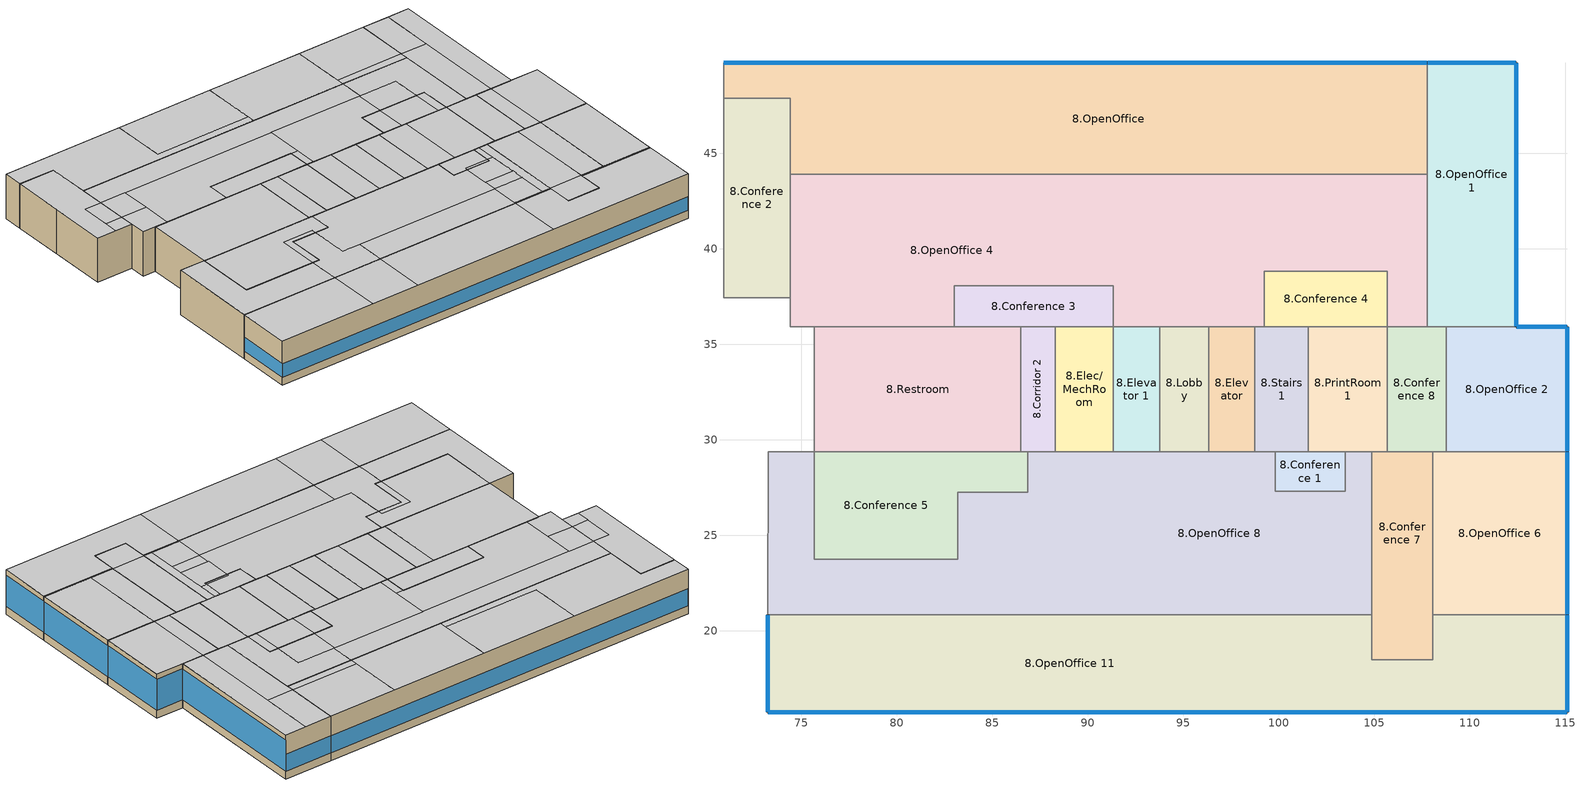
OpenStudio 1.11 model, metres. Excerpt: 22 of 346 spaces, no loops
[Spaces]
8.OpenOffice 11
 floor to 7.OpenOffice 9: 85.08,20.83 85.08,19.41 73.24,19.41 73.24,20.83 z32.16; 115.08,20.83 115.08,15.75 108.05,15.75 108.05,20.83 z32.16; 104.85,20.83 104.85,18.48 108.05,18.48 108.05,15.75 73.24,15.75 73.24,19.41 88.93,19.41 88.93,20.83 z32.16
 floor to 7.Conference 1: 88.93,20.83 88.93,19.41 85.08,19.41 85.08,20.83 z32.16
 wall outside: 73.24,20.83 73.24,15.75 115.08,15.75 115.08,20.83 z32.16:36.42
 wall to 8.OpenOffice 8: 104.85,20.83 93.77,20.83 88.93,20.83 73.24,20.83 z32.16:36.42
 wall to 8.Conference 7: 108.05,20.83 108.05,18.48 104.85,18.48 104.85,20.83 z32.16:36.42
 wall to 8.OpenOffice 6: 115.08,20.83 108.05,20.83 z32.16:36.42
 window: 115.08,15.78 115.08,20.81 z32.92:35.9; 73.27,15.75 115.05,15.75 z32.92:34.23; 73.24,20.81 73.24,15.78 z32.92:34.24
 ceiling to 9.Conference 1: 101.2,15.75 101.2,20.83 87.26,20.83 87.26,15.75 z36.42
 ceiling to 9.OpenOffice 25: 82.55,15.75 82.55,20.83 73.24,20.83 73.24,15.75 z36.42
 ceiling to 9.Conference: 87.26,15.75 87.26,20.83 82.55,20.83 82.55,15.75 z36.42
 ceiling to 9.OpenOffice 4: 115.08,15.75 115.08,20.83 108.05,20.83 108.05,18.48 104.85,18.48 104.85,20.83 101.2,20.83 101.2,15.75 z36.42
8.Conference 7
 floor to 7.OpenOffice 9: 108.05,20.83 108.05,18.48 104.85,18.48 104.85,20.83 z32.16
 floor to 7.OpenOffice 1: 108.05,29.38 108.05,20.83 104.85,20.83 104.85,29.38 z32.16
 wall to 8.OpenOffice 6: 108.05,20.83 108.05,29.38 z32.16:36.42
 wall to 8.OpenOffice 8: 104.85,29.38 104.85,20.83 z32.16:36.42
 wall to 8.PrintRoom 1: 105.68,29.38 104.85,29.38 z32.16:36.42
 wall to 8.Conference 8: 108.05,29.38 105.68,29.38 z32.16:36.42
 ceiling to 9.OpenOffice 4: 108.05,18.48 108.05,20.93 104.85,20.93 104.85,18.48 z36.42
 ceiling to 9.OpenOffice 2: 108.05,20.93 108.05,29.38 104.85,29.38 104.85,20.93 z36.42
8.OpenOffice 8
 floor to 7.OpenOffice 2: 75.68,29.38 75.68,23.74 83.2,23.74 83.2,27.24 85.08,27.24 85.08,20.83 73.24,20.83 73.27,29.38 z32.16
 floor to 7.Conference 1: 88.93,29.38 88.93,20.83 85.08,20.83 85.08,27.24 86.85,27.24 86.85,29.38 z32.16
 floor to 7.OpenOffice 1: 104.85,29.38 104.85,27.3 103.47,27.3 103.47,29.38 z32.16; 99.8,29.38 99.8,27.3 104.85,27.3 104.85,20.83 88.93,20.83 88.93,29.38 z32.16
 wall to 8.Elec/MechRoom 1: 75.68,29.38 73.27,29.38 z32.16:36.42
 wall to 8.Conference 5: 86.85,29.38 86.85,27.24 83.2,27.24 83.2,23.74 75.68,23.74 75.68,29.38 z32.16:36.42
 wall to 8.Corridor 2: 88.31,29.38 87.06,29.38 86.85,29.38 z32.16:36.42
 wall to 8.Elec/MechRoom: 91.32,29.38 88.31,29.38 z32.16:36.42
 wall to 8.Elevator 1: 93.77,29.38 91.32,29.38 z32.16:36.42
 wall to 8.Lobby: 96.34,29.38 93.77,29.38 z32.16:36.42
 wall to 8.Elevator: 98.75,29.38 96.34,29.38 z32.16:36.42
 wall to 8.Stairs 1: 99.8,29.38 98.75,29.38 z32.16:36.42
 wall to 8.Conference 1: 103.47,29.38 103.47,27.3 99.8,27.3 99.8,29.38 z32.16:36.42
 wall to 8.PrintRoom 1: 104.85,29.38 103.47,29.38 z32.16:36.42
 wall to 8.OpenOffice 10: 73.27,29.38 73.24,20.83 z32.16:36.42
 ceiling to 9.OpenOffice 2: 104.85,20.93 104.85,29.38 104.05,29.38 104.05,20.93 z36.42
 ceiling to 9.OpenOffice 22: 101.2,23.62 101.2,27.3 99.8,27.3 99.8,29.38 86.85,29.38 86.85,27.24 85.52,27.24 85.52,23.62 z36.42; 104.05,27.53 104.05,29.38 103.47,29.38 103.47,27.53 z36.42; 82.55,20.83 82.55,23.74 75.68,23.74 75.68,29.38 73.27,29.38 73.24,20.83 z36.42
 ceiling to 9.Restroom 1: 104.05,24.84 104.05,27.53 103.47,27.53 103.47,27.3 101.2,27.3 101.2,24.84 z36.42
 ceiling to 9.OpenOffice 4: 104.85,20.83 104.85,20.93 101.2,20.93 101.2,20.83 z36.42
 ceiling to 9.Conference: 87.26,20.83 87.26,23.62 85.52,23.62 85.52,27.24 83.2,27.24 83.2,23.74 82.55,23.74 82.55,20.83 z36.42
 ceiling to 9.Corridor 3: 104.05,20.93 104.05,23.62 101.2,23.62 101.2,20.93 z36.42
 ceiling to 9.Corridor 1: 104.05,23.62 104.05,24.84 101.2,24.84 101.2,23.62 z36.42
 ceiling to 9.Conference 1: 101.2,20.83 101.2,23.62 87.26,23.62 87.26,20.83 z36.42
8.OpenOffice 6
 floor to 7.OpenOffice 1: 115.08,29.38 115.08,20.83 108.05,20.83 108.05,29.38 z32.16
 wall outside (Spandrel Wall Const): 115.08,20.83 115.08,29.38 z32.16:36.42
 wall to 8.Conference 8: 108.75,29.38 108.05,29.38 z32.16:36.42
 wall to 8.OpenOffice 2: 115.08,29.38 108.75,29.38 z32.16:36.42
 window: 115.08,20.86 115.08,29.35 z32.92:35.9
 ceiling to 9.OpenOffice 1: 115.08,20.93 115.08,29.38 110.34,29.38 110.34,20.93 z36.42
 ceiling to 9.OpenOffice 4: 115.08,20.83 115.08,20.93 108.05,20.93 108.05,20.83 z36.42
 ceiling to 9.OpenOffice 2: 110.34,20.93 110.34,29.38 108.05,29.38 108.05,20.93 z36.42
8.Conference 5
 floor to 7.OpenOffice 2: 85.08,29.38 85.08,27.24 83.2,27.24 83.2,23.74 75.68,23.74 75.68,29.38 z32.16
 floor to 7.Conference 1: 86.85,29.38 86.85,27.24 85.08,27.24 85.08,29.38 z32.16
 wall to 8.Corridor 2: 86.85,29.38 86.65,29.38 86.5,29.38 z32.16:36.42
 wall to 8.Restroom: 86.5,29.38 75.68,29.38 z32.16:36.42
 ceiling to 9.OpenOffice 22: 82.55,23.74 82.55,27.69 85.52,27.69 85.52,27.24 86.85,27.24 86.85,29.38 75.68,29.38 75.68,23.74 z36.42
 ceiling to 9.Conference: 83.2,23.74 83.2,27.24 85.52,27.24 85.52,27.69 82.55,27.69 82.55,23.74 z36.42
8.Conference 1
 floor to 7.OpenOffice 1: 103.47,29.38 103.47,27.3 99.8,27.3 99.8,29.38 z32.16
 wall to 8.PrintRoom 1: 103.47,29.38 102.61,29.38 101.54,29.38 z32.16:36.42
 wall to 8.Stairs 1: 101.54,29.38 99.8,29.38 z32.16:36.42
 ceiling to 9.OpenOffice 22: 101.2,27.3 101.2,27.53 103.47,27.53 103.47,29.38 99.8,29.38 99.8,27.3 z36.42
 ceiling to 9.Restroom 1: 103.47,27.3 103.47,27.53 101.2,27.53 101.2,27.3 z36.42
8.Restroom
 floor to 7.Restroom: 86.5,35.92 86.5,29.38 75.68,29.38 75.68,35.92 z32.16
 wall to 8.Corridor 2: 86.5,29.38 86.5,35.92 z32.16:36.42
 wall to 8.Elec/MechRoom 1: 75.68,35.92 75.68,29.38 z32.16:36.42
 wall to 8.OpenOffice 4: 83.01,35.92 75.68,35.92 z32.16:36.42
 wall to 8.Conference 3: 86.5,35.92 83.01,35.92 z32.16:36.42
 ceiling to 9.Restroom: 86.5,29.38 86.5,35.92 75.68,35.92 75.68,29.38 z36.42
8.Corridor 2
 floor to 7.Corridor: 88.31,35.92 88.31,29.38 86.5,29.38 86.5,35.92 z32.16
 wall to 8.Conference 3: 88.31,35.92 86.5,35.92 z32.16:36.42
 wall to 8.Elec/MechRoom: 88.31,29.38 88.31,35.92 z32.16:36.42
 ceiling to 9.Corridor 5: 88.31,29.38 88.31,35.92 86.5,35.92 86.5,29.38 z36.42
8.Elec/MechRoom
 floor to 7.Elec/MechRoom 1: 91.32,35.92 91.32,29.38 88.31,29.38 88.31,35.92 z32.16
 wall to 8.Elevator 1: 91.32,29.38 91.32,35.92 z32.16:36.42
 wall to 8.Conference 3: 91.32,35.92 88.31,35.92 z32.16:36.42
 ceiling to 9.Elevator 1: 91.32,29.38 91.32,35.92 88.31,35.92 88.31,29.38 z36.42
8.Elevator 1
 floor to 7.Elevator: 93.77,35.92 93.77,29.38 91.32,29.38 91.32,35.92 z32.16
 wall to 8.OpenOffice 4: 93.77,35.92 91.32,35.92 z32.16:36.42
 wall to 8.Lobby: 93.77,29.38 93.77,35.92 z32.16:36.42
 ceiling to 9.Lobby: 93.77,29.38 93.77,35.92 91.32,35.92 91.32,29.38 z36.42
8.Lobby
 floor to 7.Lobby: 96.34,35.92 96.34,29.38 93.77,29.38 93.77,35.92 z32.16
 wall to 8.Elevator: 96.34,29.38 96.34,35.92 z32.16:36.42
 wall to 8.OpenOffice 4: 96.34,35.92 93.77,35.92 z32.16:36.42
 ceiling to 9.Elevator: 96.34,29.38 96.34,35.92 93.77,35.92 93.77,29.38 z36.42
8.Elevator
 floor to 7.Elevator 1: 98.75,35.92 98.75,29.38 96.34,29.38 96.34,35.92 z32.16
 wall to 8.Stairs 1: 98.75,29.38 98.75,35.92 z32.16:36.42
 wall to 8.OpenOffice 4: 98.75,35.92 96.34,35.92 z32.16:36.42
 ceiling to 9.Stairs: 98.75,29.38 98.75,35.92 96.34,35.92 96.34,29.38 z36.42
8.Stairs 1
 floor to 7.Stairs: 101.54,35.92 101.54,29.38 98.75,29.38 98.75,35.92 z32.16
 wall to 8.PrintRoom 1: 101.54,29.38 101.54,35.92 z32.16:36.42
 wall to 8.OpenOffice 4: 99.23,35.92 98.75,35.92 z32.16:36.42
 wall to 8.Conference 4: 101.54,35.92 99.23,35.92 z32.16:36.42
 ceiling to 9.PrintRoom: 101.54,29.38 101.54,35.92 98.75,35.92 98.75,29.38 z36.42
8.PrintRoom 1
 floor to 7.PrintRoom: 105.68,35.92 105.68,29.38 101.54,29.38 101.54,35.92 z32.16
 wall to 8.Conference 4: 105.68,35.92 102.61,35.92 101.54,35.92 z32.16:36.42
 wall to 8.Conference 8: 105.68,29.38 105.68,35.92 z32.16:36.42
 ceiling to 9.OpenOffice 13: 105.68,29.38 105.68,35.92 101.54,35.92 101.54,29.38 z36.42
8.Conference 8
 floor to 7.Corridor 1: 108.75,35.92 108.75,29.38 105.68,29.38 105.68,35.92 z32.16
 wall to 8.OpenOffice 4: 107.77,35.92 105.68,35.92 z32.16:36.42
 wall to 8.OpenOffice 1: 108.75,35.92 107.77,35.92 z32.16:36.42
 wall to 8.OpenOffice 2: 108.75,29.38 108.75,35.92 z32.16:36.42
 ceiling to 9.OpenOffice 2: 108.75,29.38 108.75,35.92 105.68,35.92 105.68,29.38 z36.42
8.OpenOffice 2
 floor to 7.OpenOffice 7: 115.08,35.92 115.08,29.38 108.75,29.38 108.75,35.92 z32.16
 wall outside (Spandrel Wall Const): 115.08,29.38 115.08,35.92 112.41,35.92 z32.16:36.42
 wall to 8.OpenOffice 1: 112.41,35.92 108.75,35.92 z32.16:36.42
 window: 115.05,35.92 112.44,35.92 z32.92:35.94; 115.08,29.4 115.08,35.89 z32.92:35.9
 ceiling to 9.OpenOffice 1: 115.08,29.38 115.08,35.92 110.34,35.92 110.34,29.38 z36.42
 ceiling to 9.OpenOffice 2: 110.34,29.38 110.34,35.92 108.75,35.92 108.75,29.38 z36.42
8.OpenOffice 4
 floor to 7.OpenOffice 11: 91.32,43.89 91.32,38.06 83.01,38.06 83.01,35.92 74.42,35.92 74.42,43.89 z32.16; 107.77,38.83 107.77,35.92 105.68,35.92 105.68,38.83 z32.16; 107.77,43.89 107.77,38.83 99.23,38.83 99.23,35.92 91.32,35.92 91.32,43.89 z32.16
 wall to 8.Conference 4: 99.23,35.92 99.23,38.83 105.68,38.83 105.68,35.92 z32.16:36.42
 wall to 8.Conference 3: 83.01,35.92 83.01,38.06 91.32,38.06 91.32,35.92 z32.16:36.42
 wall to 8.Elec/MechRoom 1: 74.42,35.92 75.68,35.92 z32.16:36.42
 wall to 8.Corridor 3: 74.42,37.43 74.42,35.92 z32.16:36.42
 wall to 8.Conference 2: 74.42,43.89 74.42,37.43 z32.16:36.42
 wall to 8.OpenOffice: 107.77,43.89 74.42,43.89 z32.16:36.42
 wall to 8.OpenOffice 1: 107.77,35.92 107.77,43.89 z32.16:36.42
 ceiling to 9.Conference 6: 76.91,35.92 76.91,38.75 74.42,38.75 74.42,35.92 z36.42
 ceiling to 9.Storage 2: 76.91,38.75 76.91,41.58 74.42,41.58 74.42,38.75 z36.42
 ceiling to 9.OpenOffice 20: 99.23,35.92 99.23,38.83 101.1,38.83 101.1,41.58 92.03,41.58 92.03,35.92 z36.42
 ceiling to 9.OpenOffice 7: 101.2,41.58 101.2,43.89 74.42,43.89 74.42,41.58 z36.42
 ceiling to 9.OpenOffice 5: 83.01,35.92 83.01,38.06 92.03,38.06 92.03,41.58 76.91,41.58 76.91,35.92 z36.42; 92.03,35.92 92.03,38.06 91.32,38.06 91.32,35.92 z36.42
 ceiling to 9.OpenOffice 18: 104.86,38.83 104.86,41.58 101.1,41.58 101.1,38.83 z36.42
 ceiling to 9.OpenOffice 2: 107.77,35.92 107.77,43.89 101.2,43.89 101.2,41.58 104.86,41.58 104.86,38.83 105.68,38.83 105.68,35.92 z36.42
8.Conference 3
 floor to 7.OpenOffice 11: 91.32,38.06 91.32,35.92 83.01,35.92 83.01,38.06 z32.16
 ceiling to 9.OpenOffice 5: 91.32,35.92 91.32,38.06 83.01,38.06 83.01,35.92 z36.42
8.Conference 4
 floor to 7.OpenOffice 11: 105.68,38.83 105.68,35.92 99.23,35.92 99.23,38.83 z32.16
 ceiling to 9.OpenOffice 2: 105.68,35.92 105.68,38.83 104.86,38.83 104.86,35.92 z36.42
 ceiling to 9.OpenOffice 18: 104.86,35.92 104.86,38.83 101.1,38.83 101.1,35.92 z36.42
 ceiling to 9.OpenOffice 20: 101.1,35.92 101.1,38.83 99.23,38.83 99.23,35.92 z36.42
8.OpenOffice 1
 floor to 7.Conference: 112.41,49.72 112.41,37.36 107.77,37.36 107.77,49.72 z32.16
 floor to 7.OpenOffice 11: 112.41,37.36 112.41,35.92 107.77,35.92 107.77,37.36 z32.16
 wall outside (Spandrel Wall Const): 112.41,35.92 112.41,49.72 107.77,49.72 z32.16:36.42
 wall to 8.OpenOffice: 107.77,49.72 107.77,43.89 z32.16:36.42
 window: 112.39,49.72 107.79,49.72 z32.92:34.57; 112.41,35.94 112.41,49.7 z32.92:35.9
 ceiling to 9.OpenOffice 1: 112.41,35.92 112.41,49.72 110.34,49.72 110.34,35.92 z36.42
 ceiling to 9.OpenOffice 9: 110.34,44.61 110.34,49.72 107.77,49.72 107.77,44.61 z36.42
 ceiling to 9.OpenOffice 2: 110.34,35.92 110.34,44.61 107.77,44.61 107.77,35.92 z36.42
8.Conference 2
 floor to 7.Conference 2: 74.42,47.88 74.42,37.43 70.93,37.43 70.93,47.88 z32.16
 wall to 8.OpenOffice: 74.42,43.89 74.42,47.88 70.93,47.88 z32.16:36.42
 wall to 8.Corridor 3: 70.93,37.43 74.42,37.43 z32.16:36.42
 wall to 8.BreakRoom: 70.93,42.93 70.93,37.43 z32.16:36.42
 wall to 8.BreakRoom 1: 70.93,47.88 70.93,42.93 z32.16:36.42
 ceiling to 9.Conference 6: 74.42,37.43 74.42,38.75 72.78,38.75 72.78,37.43 z36.42
 ceiling to 9.OpenOffice 7: 72.78,37.43 72.78,41.58 74.42,41.58 74.42,47.88 70.93,47.88 70.93,37.43 z36.42
 ceiling to 9.Storage 2: 74.42,38.75 74.42,41.58 72.78,41.58 72.78,38.75 z36.42
8.OpenOffice
 floor to 7.OpenOffice: 107.77,49.72 107.77,43.89 74.42,43.89 74.42,47.88 70.93,47.88 70.93,49.72 z32.16
 wall outside: 107.77,49.72 70.93,49.72 z32.16:36.42
 wall to 8.BreakRoom 1: 70.93,49.72 70.93,47.88 z32.16:36.42
 window: 107.74,49.72 70.96,49.72 z32.92:34.55
 ceiling to 9.OpenOffice 2: 107.77,43.89 107.77,44.61 101.2,44.61 101.2,43.89 z36.42
 ceiling to 9.OpenOffice 9: 107.77,44.61 107.77,49.72 101.2,49.72 101.2,44.61 z36.42
 ceiling to 9.OpenOffice 7: 101.2,43.89 101.2,49.72 91.97,49.72 91.97,43.89 z36.42; 91.97,43.89 91.97,44.61 82.64,44.61 82.64,49.72 70.93,49.72 70.93,47.88 74.42,47.88 74.42,43.89 z36.42
 ceiling to 9.OpenOffice 3: 91.97,44.61 91.97,49.72 82.64,49.72 82.64,44.61 z36.42
[Building]
Building 1: Space Type=OpenOffice; Default Construction Set=Proposed Construction Set; Default Schedule Set=90.1-2007 - Office - OpenOffice Schedule Set
[ClimateZones]
Climate Zone Institution Name 1=ASHRAE; Climate Zone Document Name 1=ANSI/ASHRAE Standard 169; Climate Zone Document Year 1=2006; Climate Zone Institution Name 2=CEC; Climate Zone Document Name 2=California Climate Zone Descriptions; Climate Zone Document Year 2=1995
[Site]
Denver Intl Ap: Latitude {deg}=39.83; Longitude {deg}=-104.65; Time Zone {hr}=-7; Elevation {m}=1650
[SizingPeriod:DesignDay] Barometric Pressure {Pa}=83011; Sky Clearness=0; Rain Indicator=0; Snow Indicator=0; Day of Month=21; Daylight Saving Time Indicator=0; Dry-Bulb Temperature Range Modifier Type=DefaultMultipliers
Name | Maximum Dry-Bulb Temperature {C} | Daily Dry-Bulb Temperature Range {deltaC} | Humidity Indicating Conditions at Maximum Dry-Bulb | Wind Speed {m/s} | Wind Direction {deg} | Month | Day Type | Humidity Indicating Type | Solar Model Indicator | ASHRAE Taub | ASHRAE Taud
Denver Intl Ap Ann Clg .4% Condns DP=>MDB | 19.9 | 15.2 | 16 | 4.2 | 80 | 7 | SummerDesignDay | Dewpoint | ASHRAETau | 0.424 | 2.012
Denver Intl Ap Ann Hum_n 99.6% Condns DP=>MCDB | -11.7 | 0 | -21.5 | 3.3 | 160 | 12 | WinterDesignDay | Dewpoint | ASHRAEClearSky
Denver Intl Ap Ann Htg 99.6% Condns DB | -17.4 | 0 | -17.4 | 3.3 | 160 | 12 | WinterDesignDay | Wetbulb | ASHRAEClearSky
Denver Intl Ap Ann Clg .4% Condns WB=>MDB | 27.3 | 15.2 | 18.3 | 4.2 | 80 | 7 | SummerDesignDay | Wetbulb | ASHRAETau | 0.424 | 2.012
[Construction]
ExtSlabCarpet 4in ClimateZone 1-8: MAT-CC05 4 HW CONCRETE, CP02 CARPET PAD
Exterior Door: F08 Metal surface, I01 25mm insulation board
Interior Ceiling: M11 100mm lightweight concrete, F05 Ceiling air space resistance, F16 Acoustic tile
Interior Door; Interior Partition: G05 25mm wood
Interior Floor: F16 Acoustic tile, F05 Ceiling air space resistance, M11 100mm lightweight concrete
Interior Wall: G01a 19mm gypsum board, F04 Wall air space resistance, G01a 19mm gypsum board
Interior Window: Clear 3mm
90.1-2007 Nonres 5B Skylight without Curb: Theoretical Glass [146]
VE 1-45 C: VE 1-45 WM
Spandrel Wall Const: MAT-SHEATH 1, Wall Insulation Spandrel, 1/2IN Gypsum 1
Precast Concrete Panel Wall Construction: MAT-SHEATH 1, Wall Insulation Precast concrete panels, 1/2IN Gypsum 1
R-30 Roof Construction: Roof Membrane 1, Roof Insulation [14]_R-value 30.0 (ft^2*h*R/Btu), Metal Decking 1
[Material] Thermal Absorptance=0.9
Name | Roughness | Thickness {m} | Conductivity {W/m-K} | Density {kg/m3} | Specific Heat {J/kg-K} | Solar Absorptance | Visible Absorptance
Wall Insulation Spandrel | MediumRough | 0.0508 | 0.0432 | 91 | 837 | 0.5 | 0.5
MAT-CC05 4 HW CONCRETE | Rough | 0.1016 | 1.311 | 2240 | 836.8 | 0.7 | 0.7
F08 Metal surface | Smooth | 0.0008 | 45.28 | 7824 | 500 | 0.7 | 0.7
I01 25mm insulation board | MediumRough | 0.0254 | 0.03 | 43 | 1210 | 0.7 | 0.7
M11 100mm lightweight concrete | MediumRough | 0.1016 | 0.53 | 1280 | 840 | 0.7 | 0.7
F16 Acoustic tile | MediumSmooth | 0.0191 | 0.06 | 368 | 590 | 0.7 | 0.7
G05 25mm wood | MediumSmooth | 0.0254 | 0.15 | 608 | 1630 | 0.7 | 0.7
G01a 19mm gypsum board | MediumSmooth | 0.019 | 0.16 | 800 | 1090 | 0.7 | 0.7
1/2IN Gypsum 1 | Smooth | 0.01271 | 0.16 | 784.9 | 830 | 0.92 | 0.92
Roof Membrane 1 | VeryRough | 0.0095 | 0.16 | 1121.29 | 1460 | 0.7 | 0.7
Metal Decking 1 | MediumSmooth | 0.001524 | 45.006 | 7680 | 418.4 | 0.7 | 0.3
Wall Insulation Precast concrete panels | MediumRough | 0.0949646 | 0.045 | 265 | 836.8 | 0.7 | 0.7
Roof Insulation [14]_R-value 30.0 (ft^2*h*R/Btu) | MediumRough | 0.258882 | 0.049 | 265 | 836.8 | 0.7 | 0.7
[Material:NoMass] Thermal Absorptance=0.9; Solar Absorptance=0.7
Name | Roughness | Thermal Resistance {m2-K/W} | Visible Absorptance
CP02 CARPET PAD | Smooth | 0.1 | 0.8
MAT-SHEATH 1 | Rough | 0.36256 | 0.7
[WindowMaterial:Glazing] Optical Data Type=SpectralAverage; Thickness {m}=0.003; Infrared Transmittance at Normal Incidence=0
Name | Solar Transmittance at Normal Incidence | Front Side Solar Reflectance at Normal Incidence | Back Side Solar Reflectance at Normal Incidence | Visible Transmittance at Normal Incidence | Front Side Visible Reflectance at Normal Incidence | Back Side Visible Reflectance at Normal Incidence | Front Side Infrared Hemispherical Emissivity | Back Side Infrared Hemispherical Emissivity | Conductivity {W/m-K} | Dirt Correction Factor for Solar and Visible Transmittance | Solar Diffusing
Clear 3mm | 0.837 | 0.075 | 0 | 0.898 | 0.081 | 0 | 0.84 | 0.84 | 0.9 | 1 | Yes
Theoretical Glass [146] | 0.481761 | 0.468239 | 0.468239 | 0.621562 | 0.328438 | 0.328438 | 0.9 | 0.9 | 0.03026
[WindowMaterial:SimpleGlazingSystem]
VE 1-45 WM: U-Factor {W/m2-K}=2.39623; Solar Heat Gain Coefficient=0.285; Visible Transmittance=0.336
[Material:AirGap]
Name | Thermal Resistance {m2-K/W}
F05 Ceiling air space resistance | 0.18
F04 Wall air space resistance | 0.15
[DefaultSurfaceConstructions]
Name | Floor Construction | Wall Construction | Roof Ceiling Construction
Default Surface Constructions 188 | Interior Floor | Interior Wall | Interior Ceiling
Default Surface Constructions 189 | ExtSlabCarpet 4in ClimateZone 1-8 | ExtSlabCarpet 4in ClimateZone 1-8 | ExtSlabCarpet 4in ClimateZone 1-8
Default Surface Constructions 187 adj ext wall insulation adj ext wall insulation adj roof insulation | ExtSlabCarpet 4in ClimateZone 1-8 | Precast Concrete Panel Wall Construction | R-30 Roof Construction
[DefaultSubSurfaceConstructions]
Name | Fixed Window Construction | Operable Window Construction | Door Construction | Skylight Construction | Tubular Daylight Dome Construction | Tubular Daylight Diffuser Construction
Default Sub Surface Constructions 125 | VE 1-45 C | VE 1-45 C | Exterior Door | 90.1-2007 Nonres 5B Skylight without Curb | Interior Window | Interior Window
Default Sub Surface Constructions 126 | Interior Window | Interior Window | Interior Door
[DefaultConstructionSet]
Proposed Construction Set: Default Exterior Surface Constructions=Default Surface Constructions 187 adj ext wall insulation adj ext wall insulation adj roof insulation; Default Interior Surface Constructions=Default Surface Constructions 188; Default Ground Contact Surface Constructions=Default Surface Constructions 189; Default Exterior SubSurface Constructions=Default Sub Surface Constructions 125; Default Interior SubSurface Constructions=Default Sub Surface Constructions 126; Interior Partition Construction=Interior Partition
[SpaceType] Standards Building Type=Office
Name | Default Schedule Set | Design Specification Outdoor Air Object | Standards Space Type
Conference | 90.1-2007 - Office - Conference Schedule Set | 90.1-2007 - Office - Conference Ventilation | Conference
Corridor | 90.1-2007 - Office - Corridor Schedule Set | 90.1-2007 - Office - Corridor Ventilation | Corridor
Elec/MechRoom | 90.1-2007 - Office - Elec/MechRoom Schedule Set | 90.1-2007 - Office - Elec/MechRoom Ventilation | Elec/MechRoom
Lobby | 90.1-2007 - Office - Lobby Schedule Set | 90.1-2007 - Office - Lobby Ventilation | Lobby
OpenOffice | 90.1-2007 - Office - OpenOffice Schedule Set | 90.1-2007 - Office - OpenOffice Ventilation | OpenOffice
PrintRoom | 90.1-2007 - Office - PrintRoom Schedule Set | 90.1-2007 - Office - PrintRoom Ventilation | PrintRoom
Restroom | 90.1-2007 - Office - Restroom Schedule Set | 90.1-2007 - Office - Restroom Ventilation | Restroom
Stair | 90.1-2007 - Office - Stair Schedule Set | 90.1-2007 - Office - Stair Ventilation | Stair
Elevator |  |  | Corridor
Stairs | 90.1-2007 - Retail - Back_Space Schedule Set | 90.1-2007 - Retail - Back_Space Ventilation | Stair
[DefaultScheduleSet]
Name | Number of People Schedule | People Activity Level Schedule | Lighting Schedule | Electric Equipment Schedule | Infiltration Schedule
90.1-2007 - Office - Conference Schedule Set; 90.1-2007 - Office - Corridor Schedule Set; 90.1-2007 - Office - Lobby Schedule Set; 90.1-2007 - Office - OpenOffice Schedule Set; 90.1-2007 - Office - PrintRoom Schedule Set; 90.1-2007 - Office - Restroom Schedule Set | Medium Office Bldg Occ | Medium Office Activity | Office Bldg Light | Medium Office Bldg Equip | Medium Office Infil Quarter On
90.1-2007 - Office - Elec/MechRoom Schedule Set |  |  | Office Bldg Light | Medium Office Bldg Equip | Medium Office Infil Quarter On
90.1-2007 - Office - Stair Schedule Set |  |  | Office Bldg Light |  | Medium Office Infil Quarter On
90.1-2007 - Retail - Back_Space Schedule Set | Retail Bldg Occ | Retail Activity | Retail Bldg Light | Retail Bldg Equip | Retail Infil Half On
[Lights:Definition] Design Level Calculation Method=Watts/Area
Name | Watts per Space Floor Area {W/m2}
90.1-2007 - Office - Conference Lights Definition | 6.78126
90.1-2007 - Office - Corridor Lights Definition | 5.27432
90.1-2007 - Office - Elec/MechRoom Lights Definition | 6.45835
90.1-2007 - Office - Lobby Lights Definition | 16.5764
90.1-2007 - Office - OpenOffice Lights Definition | 3.33681
90.1-2007 - Office - PrintRoom Lights Definition | 11.8403
90.1-2007 - Office - Restroom Lights Definition | 7.31946
90.1-2007 - Office - Stair Lights Definition | 3.65973
90.1-2007 - Retail - Back_Space Lights Definition | 8.61113
[Lights]
Name | Lights Definition | Space or SpaceType
90.1-2007 - Office - Conference Lights | 90.1-2007 - Office - Conference Lights Definition | Conference
90.1-2007 - Office - Corridor Lights | 90.1-2007 - Office - Corridor Lights Definition | Corridor
90.1-2007 - Office - Elec/MechRoom Lights | 90.1-2007 - Office - Elec/MechRoom Lights Definition | Elec/MechRoom
90.1-2007 - Office - Lobby Lights | 90.1-2007 - Office - Lobby Lights Definition | Lobby
90.1-2007 - Office - OpenOffice Lights | 90.1-2007 - Office - OpenOffice Lights Definition | OpenOffice
90.1-2007 - Office - PrintRoom Lights | 90.1-2007 - Office - PrintRoom Lights Definition | PrintRoom
90.1-2007 - Office - Restroom Lights | 90.1-2007 - Office - Restroom Lights Definition | Restroom
90.1-2007 - Office - Stair Lights | 90.1-2007 - Office - Stair Lights Definition | Stair
90.1-2007 - Retail - Back_Space Lights 1 | 90.1-2007 - Retail - Back_Space Lights Definition | Stairs
[DesignSpecification:OutdoorAir] Outdoor Air Method=Sum
Name | Outdoor Air Flow per Person {m3/s-person} | Outdoor Air Flow per Floor Area {m3/s-m2}
90.1-2007 - Office - Conference Ventilation; 90.1-2007 - Office - Lobby Ventilation; 90.1-2007 - Office - OpenOffice Ventilation | 0.00235974 | 0.0003048
90.1-2007 - Office - Corridor Ventilation; 90.1-2007 - Office - PrintRoom Ventilation; 90.1-2007 - Office - Restroom Ventilation; 90.1-2007 - Office - Stair Ventilation |  | 0.0003048
90.1-2007 - Office - Elec/MechRoom Ventilation; 90.1-2007 - Retail - Back_Space Ventilation |  | 0.0006096
[People:Definition] Number of People Calculation Method=People/Area; Fraction Radiant=0.3
Name | People per Space Floor Area {person/m2}
90.1-2007 - Office - Conference People Definition | 0.538196
90.1-2007 - Office - Corridor People Definition | 0.0107639
90.1-2007 - Office - Lobby People Definition; 90.1-2007 - Office - PrintRoom People Definition; 90.1-2007 - Office - Restroom People Definition | 0.107639
90.1-2007 - Office - OpenOffice People Definition | 0.0565105
90.1-2007 - Retail - Back_Space People Definition | 0.0358438
[People]
Name | People Definition | Space or SpaceType
90.1-2007 - Office - Conference People | 90.1-2007 - Office - Conference People Definition | Conference
90.1-2007 - Office - Corridor People | 90.1-2007 - Office - Corridor People Definition | Corridor
90.1-2007 - Office - Lobby People | 90.1-2007 - Office - Lobby People Definition | Lobby
90.1-2007 - Office - OpenOffice People | 90.1-2007 - Office - OpenOffice People Definition | OpenOffice
90.1-2007 - Office - PrintRoom People | 90.1-2007 - Office - PrintRoom People Definition | PrintRoom
90.1-2007 - Office - Restroom People | 90.1-2007 - Office - Restroom People Definition | Restroom
90.1-2007 - Retail - Back_Space People 1 | 90.1-2007 - Retail - Back_Space People Definition | Stairs
[SpaceInfiltration:DesignFlowRate] Design Flow Rate Calculation Method=Flow/ExteriorArea; Flow per Exterior Surface Area {m3/s-m2}=0.000226568
Name | Space or SpaceType
90.1-2007 - Office - Conference Infiltration | Conference
90.1-2007 - Office - Corridor Infiltration | Corridor
90.1-2007 - Office - Elec/MechRoom Infiltration | Elec/MechRoom
90.1-2007 - Office - Lobby Infiltration | Lobby
90.1-2007 - Office - OpenOffice Infiltration | OpenOffice
90.1-2007 - Office - PrintRoom Infiltration | PrintRoom
90.1-2007 - Office - Restroom Infiltration | Restroom
90.1-2007 - Office - Stair Infiltration | Stair
90.1-2007 - Retail - Back_Space Infiltration 1 | Stairs
[ElectricEquipment:Definition] Design Level Calculation Method=Watts/Area
Name | Watts per Space Floor Area {W/m2}
90.1-2007 - Office - Conference Electric Equipment Definition | 3.98265
90.1-2007 - Office - Corridor Electric Equipment Definition | 1.72223
90.1-2007 - Office - Elec/MechRoom Electric Equipment Definition | 2.90626
90.1-2007 - Office - Lobby Electric Equipment Definition; 90.1-2007 - Office - Restroom Electric Equipment Definition | 0.753474
90.1-2007 - Office - OpenOffice Electric Equipment Definition | 7.64238
90.1-2007 - Office - PrintRoom Electric Equipment Definition | 30.0313
Elevator Load | 107.639
90.1-2007 - Retail - Back_Space Electric Equipment Definition | 5.8771
[ElectricEquipment]
Name | Electric Equipment Definition | Space or SpaceType | Schedule
90.1-2007 - Office - Conference Electric Equipment | 90.1-2007 - Office - Conference Electric Equipment Definition | Conference
90.1-2007 - Office - Corridor Electric Equipment | 90.1-2007 - Office - Corridor Electric Equipment Definition | Corridor
90.1-2007 - Office - Elec/MechRoom Electric Equipment | 90.1-2007 - Office - Elec/MechRoom Electric Equipment Definition | Elec/MechRoom
90.1-2007 - Office - Lobby Electric Equipment | 90.1-2007 - Office - Lobby Electric Equipment Definition | Lobby
90.1-2007 - Office - OpenOffice Electric Equipment | 90.1-2007 - Office - OpenOffice Electric Equipment Definition | OpenOffice
90.1-2007 - Office - PrintRoom Electric Equipment | 90.1-2007 - Office - PrintRoom Electric Equipment Definition | PrintRoom
90.1-2007 - Office - Restroom Electric Equipment | 90.1-2007 - Office - Restroom Electric Equipment Definition | Restroom
Electric Equipment 1 | Elevator Load | Elevator | Elevator Commerical Sch
90.1-2007 - Retail - Back_Space Electric Equipment 1 | 90.1-2007 - Retail - Back_Space Electric Equipment Definition | Stairs
[ThermostatSetpoint:DualSetpoint]
Name | Heating Setpoint Temperature Schedule | Cooling Setpoint Temperature Schedule
8.OpenOffice Zone Thermostat; 8.OpenOffice 1 Zone Thermostat; 8.OpenOffice 2 Zone Thermostat; 8.OpenOffice 4 Zone Thermostat; 8.Conference 1 Zone Thermostat; 8.Conference 2 Zone Thermostat; 8.OpenOffice 6 Zone Thermostat; 8.Conference 3 Zone Thermostat; 8.Conference 4 Zone Thermostat; 8.Conference 5 Zone Thermostat; 8.OpenOffice 8 Zone Thermostat; 8.Conference 7 Zone Thermostat; 8.Conference 8 Zone Thermostat; 8.Lobby Zone Thermostat; 8.PrintRoom 1 Zone Thermostat; 8.Restroom Zone Thermostat; 8.OpenOffice 11 Zone Thermostat; 8.Corridor 2 Zone Thermostat | Medium Office HtgSetp | Medium Office ClgSetp
8.Elec/MechRoom Zone Thermostat; 8.Stairs 1 Zone Thermostat | Unit Heater Htg Sch | Unit Heater Clg Sch
[Space] Building Story=8
Name | Thermal Zone | Space Type
8.OpenOffice 11 | 8.OpenOffice 11 Zone
8.Conference 7 | 8.Conference 7 Zone | Conference
8.OpenOffice 8 | 8.OpenOffice 8 Zone
8.OpenOffice 6 | 8.OpenOffice 6 Zone
8.Conference 5 | 8.Conference 5 Zone | Conference
8.Conference 1 | 8.Conference 1 Zone | Conference
8.Restroom | 8.Restroom Zone | Restroom
8.Corridor 2 | 8.Corridor 2 Zone | Corridor
8.Elec/MechRoom | 8.Elec/MechRoom Zone | Elec/MechRoom
8.Elevator 1 | 8.Elevator 1 Zone | Elevator
8.Lobby | 8.Lobby Zone | Lobby
8.Elevator | 8.Elevator Zone | Elevator
8.Stairs 1 | 8.Stairs 1 Zone | Stairs
8.PrintRoom 1 | 8.PrintRoom 1 Zone | PrintRoom
8.Conference 8 | 8.Conference 8 Zone | Conference
8.OpenOffice 2 | 8.OpenOffice 2 Zone
8.OpenOffice 4 | 8.OpenOffice 4 Zone
8.Conference 3 | 8.Conference 3 Zone | Conference
8.Conference 4 | 8.Conference 4 Zone | Conference
8.OpenOffice 1 | 8.OpenOffice 1 Zone
8.Conference 2 | 8.Conference 2 Zone | Conference
8.OpenOffice | 8.OpenOffice Zone
[BuildingStory]
8
[ThermalZone] Use Ideal Air Loads=No
Name | Thermostat
8.OpenOffice Zone | 8.OpenOffice Zone Thermostat
8.OpenOffice 1 Zone | 8.OpenOffice 1 Zone Thermostat
8.Elec/MechRoom Zone | 8.Elec/MechRoom Zone Thermostat
8.OpenOffice 2 Zone | 8.OpenOffice 2 Zone Thermostat
8.OpenOffice 4 Zone | 8.OpenOffice 4 Zone Thermostat
8.Conference 1 Zone | 8.Conference 1 Zone Thermostat
8.Conference 2 Zone | 8.Conference 2 Zone Thermostat
8.OpenOffice 6 Zone | 8.OpenOffice 6 Zone Thermostat
8.Conference 3 Zone | 8.Conference 3 Zone Thermostat
8.Conference 4 Zone | 8.Conference 4 Zone Thermostat
8.Stairs 1 Zone | 8.Stairs 1 Zone Thermostat
8.Conference 5 Zone | 8.Conference 5 Zone Thermostat
8.OpenOffice 8 Zone | 8.OpenOffice 8 Zone Thermostat
8.Conference 7 Zone | 8.Conference 7 Zone Thermostat
8.Conference 8 Zone | 8.Conference 8 Zone Thermostat
8.Lobby Zone | 8.Lobby Zone Thermostat
8.Elevator Zone; 8.Elevator 1 Zone
8.PrintRoom 1 Zone | 8.PrintRoom 1 Zone Thermostat
8.Restroom Zone | 8.Restroom Zone Thermostat
8.OpenOffice 11 Zone | 8.OpenOffice 11 Zone Thermostat
8.Corridor 2 Zone | 8.Corridor 2 Zone Thermostat
[Schedule:Ruleset]
Name | Default Day Schedule | Summer Design Day Schedule | Winter Design Day Schedule
Office Bldg Light | Office Bldg Light Default Schedule | Office Bldg Light Summer Design Day | Office Bldg Light Winter Design Day
Medium Office HtgSetp | Medium Office HtgSetp Default Schedule | Medium Office HtgSetp Summer Design Day | Medium Office HtgSetp Winter Design Day
Medium Office ClgSetp | Medium Office ClgSetp Default Schedule | Medium Office ClgSetp Summer Design Day | Medium Office ClgSetp Winter Design Day
Medium Office Bldg Occ | Medium Office Bldg Occ Default Schedule | Medium Office Bldg Occ Summer Design Day | Medium Office Bldg Occ Winter Design Day
Medium Office Activity | Medium Office Activity Default Schedule | Medium Office Activity Summer Design Day | Medium Office Activity Winter Design Day
Medium Office Infil Quarter On | Medium Office Infil Quarter On Default Schedule | Medium Office Infil Quarter On Summer Design Day | Medium Office Infil Quarter On Winter Design Day
Medium Office Bldg Equip | Medium Office Bldg Equip Default Schedule | Medium Office Bldg Equip Summer Design Day | Medium Office Bldg Equip Winter Design Day
Unit Heater Htg Sch | Schedule Day 15
Unit Heater Clg Sch | Schedule Day 16
Elevator Commerical Sch | Schedule Day 17
Retail Bldg Occ | Retail Bldg Occ Default Schedule | Retail Bldg Occ Summer Design Day | Retail Bldg Occ Winter Design Day
Retail Activity | Retail Activity Default Schedule | Retail Activity Summer Design Day | Retail Activity Winter Design Day
Retail Bldg Light | Retail Bldg Light Default Schedule | Retail Bldg Light Summer Design Day | Retail Bldg Light Winter Design Day
Retail Bldg Equip | Retail Bldg Equip Default Schedule | Retail Bldg Equip Summer Design Day | Retail Bldg Equip Winter Design Day
Retail Infil Half On | Retail Infil Half On Default Schedule | Retail Infil Half On Summer Design Day | Retail Infil Half On Winter Design Day
[Schedule:Day]
Office Bldg Light Default Schedule: 5, 0, 0.05, 7, 0, 0.1, 8, 0, 0.3, 17, 0, 0.9, 18, 0, 0.7, 20, 0, 0.5, 22, 0, 0.3, 23, 0, 0.1, 24, 0, 0.05
Office Bldg Light Summer Design Day; Medium Office Infil Quarter On Rule 1 Day Schedule; Medium Office Bldg Equip Summer Design Day; Retail Bldg Occ Summer Design Day; Retail Bldg Occ Winter Design Day; Retail Bldg Light Summer Design Day; Retail Bldg Equip Summer Design Day; Retail Infil Half On Winter Design Day: 24, 0, 1
Office Bldg Light Winter Design Day; Medium Office Bldg Occ Winter Design Day; Medium Office Bldg Occ Rule 1 Day Schedule; Medium Office Bldg Equip Winter Design Day; Schedule Day 17; Retail Bldg Light Winter Design Day; Retail Bldg Equip Winter Design Day: 24, 0, 0
Office Bldg Light Rule 1 Day Schedule: 24, 0, 0.05
Office Bldg Light Rule 2 Day Schedule: 6, 0, 0.05, 8, 0, 0.1, 14, 0, 0.5, 17, 0, 0.15, 24, 0, 0.05
Medium Office HtgSetp Default Schedule: 6, 0, 21, 22, 0, 21, 24, 0, 21
Medium Office HtgSetp Summer Design Day: 24, 0, 15.6
Medium Office HtgSetp Winter Design Day; Medium Office HtgSetp Rule 1 Day Schedule: 24, 0, 21
Medium Office HtgSetp Rule 2 Day Schedule: 6, 0, 21, 18, 0, 21, 24, 0, 21
Medium Office ClgSetp Default Schedule; Medium Office ClgSetp Summer Design Day: 6, 0, 26.7, 22, 0, 24, 24, 0, 26.7
Medium Office ClgSetp Winter Design Day; Medium Office ClgSetp Rule 1 Day Schedule: 24, 0, 26.7
Medium Office ClgSetp Rule 2 Day Schedule: 6, 0, 26.7, 18, 0, 24, 24, 0, 26.7
Medium Office Bldg Occ Default Schedule: 6, 0, 0, 7, 0, 0.1, 8, 0, 0.2, 12, 0, 0.95, 13, 0, 0.5, 17, 0, 0.95, 18, 0, 0.7, 20, 0, 0.4, 22, 0, 0.1, 24, 0, 0.05
Medium Office Bldg Occ Summer Design Day: 6, 0, 0, 22, 0, 1, 24, 0, 0.05
Medium Office Bldg Occ Rule 2 Day Schedule: 6, 0, 0, 8, 0, 0.1, 14, 0, 0.5, 17, 0, 0.1, 24, 0, 0
Medium Office Activity Default Schedule; Medium Office Activity Summer Design Day; Medium Office Activity Winter Design Day; Retail Activity Default Schedule; Retail Activity Summer Design Day; Retail Activity Winter Design Day: 24, 0, 120
Medium Office Infil Quarter On Default Schedule; Medium Office Infil Quarter On Summer Design Day: 6, 0, 1, 22, 0, 0.25, 24, 0, 1
Medium Office Infil Quarter On Winter Design Day; Medium Office Infil Quarter On Rule 2 Day Schedule: 6, 0, 1, 18, 0, 0.25, 24, 0, 1
Medium Office Bldg Equip Default Schedule: 8, 0, 0.4, 12, 0, 0.9, 13, 0, 0.8, 17, 0, 0.9, 18, 0, 0.8, 20, 0, 0.6, 22, 0, 0.5, 24, 0, 0.4
Medium Office Bldg Equip Rule 1 Day Schedule: 24, 0, 0.3
Medium Office Bldg Equip Rule 2 Day Schedule: 6, 0, 0.3, 8, 0, 0.4, 14, 0, 0.5, 17, 0, 0.35, 24, 0, 0.3
Schedule Day 15: 24, 0, 10
Schedule Day 16: 24, 0, 93.3333
Schedule Day 18: 5, 0, 0, 19, 0, 0.9, 20, 0, 0.5, 24, 0, 0
Retail Bldg Occ Default Schedule: 7, 0, 0, 8, 0, 0.1, 9, 0, 0.2, 11, 0, 0.5, 15, 0, 0.7, 16, 0, 0.8, 17, 0, 0.7, 19, 0, 0.5, 21, 0, 0.3, 24, 0, 0
Retail Bldg Light Default Schedule: 7, 0, 0.05, 8, 0, 0.2, 9, 0, 0.5, 18, 0, 0.9, 20, 0, 0.6, 21, 0, 0.5, 22, 0, 0.2, 24, 0, 0.05
Retail Bldg Equip Default Schedule: 7, 0, 0.2, 8, 0, 0.4, 9, 0, 0.7, 18, 0, 0.9, 20, 0, 0.8, 21, 0, 0.7, 22, 0, 0.4, 24, 0, 0.2
Retail Infil Half On Default Schedule; Retail Infil Half On Summer Design Day: 6, 0, 1, 21, 0, 0.5, 24, 0, 1
Retail Bldg Light Rule 2 Day Schedule: 7, 0, 0.05, 8, 0, 0.1, 9, 0, 0.3, 10, 0, 0.6, 18, 0, 0.9, 19, 0, 0.5, 21, 0, 0.3, 22, 0, 0.1, 24, 0, 0.05
Retail Bldg Light Rule 1 Day Schedule: 8, 0, 0.05, 10, 0, 0.1, 12, 0, 0.4, 17, 0, 0.6, 18, 0, 0.4, 19, 0, 0.2, 24, 0, 0.05
Retail Infil Half On Rule 2 Day Schedule: 6, 0, 1, 22, 0, 0.5, 24, 0, 1
Retail Bldg Equip Rule 2 Day Schedule: 7, 0, 0.15, 8, 0, 0.3, 9, 0, 0.5, 10, 0, 0.8, 18, 0, 0.9, 19, 0, 0.7, 21, 0, 0.5, 22, 0, 0.3, 24, 0, 0.15
Retail Bldg Occ Rule 2 Day Schedule: 7, 0, 0, 8, 0, 0.1, 9, 0, 0.2, 10, 0, 0.5, 11, 0, 0.6, 17, 0, 0.8, 18, 0, 0.6, 21, 0, 0.2, 22, 0, 0.1, 24, 0, 0
Retail Bldg Equip Rule 1 Day Schedule: 8, 0, 0.15, 10, 0, 0.3, 12, 0, 0.6, 17, 0, 0.8, 18, 0, 0.6, 19, 0, 0.4, 24, 0, 0.15
Retail Bldg Occ Rule 1 Day Schedule: 9, 0, 0, 10, 0, 0.1, 12, 0, 0.2, 17, 0, 0.4, 18, 0, 0.2, 19, 0, 0.1, 24, 0, 0
Retail Infil Half On Rule 1 Day Schedule: 8, 0, 1, 17, 0, 0.5, 24, 0, 1
[Schedule:Rule]
Name | Schedule Ruleset | Rule Order | Day Schedule | Apply Sunday | Apply Monday | Apply Tuesday | Apply Wednesday | Apply Thursday | Apply Friday | Apply Saturday | Date Specification Type | Start Month | Start Day | End Month | End Day
Office Bldg Light Rule 1 | Office Bldg Light | 0 | Office Bldg Light Rule 1 Day Schedule | Yes | No | No | No | No | No | No | DateRange | 1 | 1 | 12 | 31
Office Bldg Light Rule 2 | Office Bldg Light | 1 | Office Bldg Light Rule 2 Day Schedule | No | No | No | No | No | No | Yes | DateRange | 1 | 1 | 12 | 31
Medium Office HtgSetp Rule 1 | Medium Office HtgSetp | 0 | Medium Office HtgSetp Rule 1 Day Schedule | Yes | No | No | No | No | No | No | DateRange | 1 | 1 | 12 | 31
Medium Office HtgSetp Rule 2 | Medium Office HtgSetp | 1 | Medium Office HtgSetp Rule 2 Day Schedule | No | No | No | No | No | No | Yes | DateRange | 1 | 1 | 12 | 31
Medium Office ClgSetp Rule 1 | Medium Office ClgSetp | 0 | Medium Office ClgSetp Rule 1 Day Schedule | Yes | No | No | No | No | No | No | DateRange | 1 | 1 | 12 | 31
Medium Office ClgSetp Rule 2 | Medium Office ClgSetp | 1 | Medium Office ClgSetp Rule 2 Day Schedule | No | No | No | No | No | No | Yes | DateRange | 1 | 1 | 12 | 31
Medium Office Bldg Occ Rule 1 | Medium Office Bldg Occ | 0 | Medium Office Bldg Occ Rule 1 Day Schedule | Yes | No | No | No | No | No | No | DateRange | 1 | 1 | 12 | 31
Medium Office Bldg Occ Rule 2 | Medium Office Bldg Occ | 1 | Medium Office Bldg Occ Rule 2 Day Schedule | No | No | No | No | No | No | Yes | DateRange | 1 | 1 | 12 | 31
Medium Office Infil Quarter On Rule 1 | Medium Office Infil Quarter On | 0 | Medium Office Infil Quarter On Rule 1 Day Schedule | Yes | No | No | No | No | No | No | DateRange | 1 | 1 | 12 | 31
Medium Office Infil Quarter On Rule 2 | Medium Office Infil Quarter On | 1 | Medium Office Infil Quarter On Rule 2 Day Schedule | No | No | No | No | No | No | Yes | DateRange | 1 | 1 | 12 | 31
Medium Office Bldg Equip Rule 1 | Medium Office Bldg Equip | 0 | Medium Office Bldg Equip Rule 1 Day Schedule | Yes | No | No | No | No | No | No | DateRange | 1 | 1 | 12 | 31
Medium Office Bldg Equip Rule 2 | Medium Office Bldg Equip | 1 | Medium Office Bldg Equip Rule 2 Day Schedule | No | No | No | No | No | No | Yes | DateRange | 1 | 1 | 12 | 31
Schedule Rule 6 | Elevator Commerical Sch | 0 | Schedule Day 18 |  | Yes | Yes | Yes | Yes | Yes
Retail Bldg Light Rule 2 | Retail Bldg Light | 1 | Retail Bldg Light Rule 2 Day Schedule | No | No | No | No | No | No | Yes | DateRange | 1 | 1 | 12 | 31
Retail Bldg Light Rule 1 | Retail Bldg Light | 0 | Retail Bldg Light Rule 1 Day Schedule | Yes | No | No | No | No | No | No | DateRange | 1 | 1 | 12 | 31
Retail Infil Half On Rule 2 | Retail Infil Half On | 1 | Retail Infil Half On Rule 2 Day Schedule | No | No | No | No | No | No | Yes | DateRange | 1 | 1 | 12 | 31
Retail Bldg Equip Rule 2 | Retail Bldg Equip | 1 | Retail Bldg Equip Rule 2 Day Schedule | No | No | No | No | No | No | Yes | DateRange | 1 | 1 | 12 | 31
Retail Bldg Occ Rule 2 | Retail Bldg Occ | 1 | Retail Bldg Occ Rule 2 Day Schedule | No | No | No | No | No | No | Yes | DateRange | 1 | 1 | 12 | 31
Retail Bldg Equip Rule 1 | Retail Bldg Equip | 0 | Retail Bldg Equip Rule 1 Day Schedule | Yes | No | No | No | No | No | No | DateRange | 1 | 1 | 12 | 31
Retail Bldg Occ Rule 1 | Retail Bldg Occ | 0 | Retail Bldg Occ Rule 1 Day Schedule | Yes | No | No | No | No | No | No | DateRange | 1 | 1 | 12 | 31
Retail Infil Half On Rule 1 | Retail Infil Half On | 0 | Retail Infil Half On Rule 1 Day Schedule | Yes | No | No | No | No | No | No | DateRange | 1 | 1 | 12 | 31
